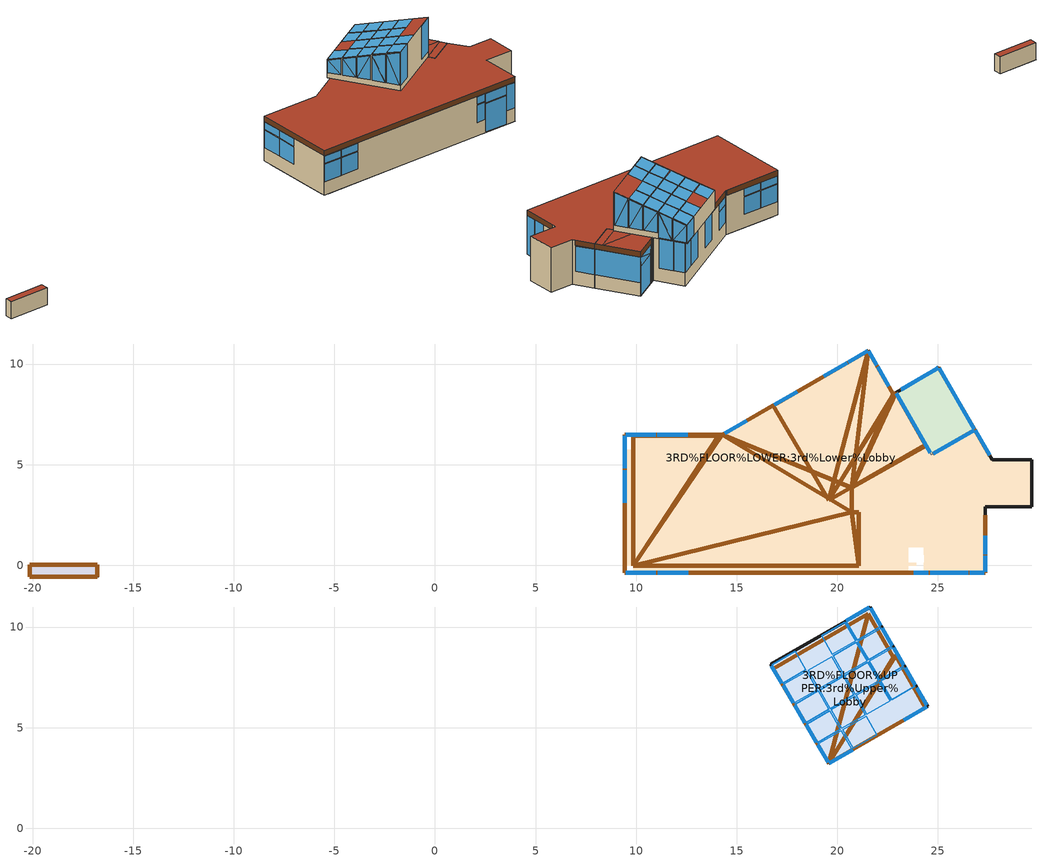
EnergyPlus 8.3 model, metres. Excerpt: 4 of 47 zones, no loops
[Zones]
3RD%FLOOR%SHAFT:3rd%HVAC%Shaft
 floor to 2ND%FLOOR%SOUTH:2nd%HVAC%Shaft (6): -16.8,-0.59 -20.15,-0.59 -20.15,0.02 -16.8,0.02 z9.15
 wall outside (extWall_heavy_ashrae901_2013_zone3): -16.8,-0.59 -16.8,0.02 -20.15,0.02 -20.15,-0.59 -16.8,-0.59 z9.15:10.56
 door inside (7): -16.8,-0.59 -20.15,-0.59 -20.15,0.02 -16.8,0.02 z9.15
 roof outside (roof_heavy_ashrae901_2013_zone3): -20.15,-0.59 -16.8,-0.59 -16.8,0.02 -20.15,0.02 z10.56
3RD%FLOOR%LOWER:3rd%Lower%Lobby
 floor to 2ND%FLOOR%SOUTH:2nd%Open%Office%NE (67): 9.47,-0.01 9.44,-0.01 9.44,5.74 9.47,5.74 z9.14
 floor to 2ND%FLOOR%SOUTH:2nd%Conference%02 (6): 27.35,-0.38 24.31,-0.38 24.31,0.12 27.35,0.12 z9.15
 floor to 2ND%FLOOR%SOUTH:2nd%Conference%02 (67): 27.35,0.12 24.31,0.12 24.31,0.51 27.35,0.51 z9.14
 floor to 2ND%FLOOR%NORTH:2nd%Lobby (6): 27.35,0.89 23.53,0.89 23.53,-0.02 9.85,-0.02 9.85,6.43 14.08,6.43 14.17,6.48 14.29,6.48 21.55,10.67 22.79,8.51 22.9,8.57 24.68,5.49 26.84,6.73 27.71,5.23 29.68,5.23 29.68,2.89 27.35,2.89 z9.15
 floor to 2ND%FLOOR%NORTH:2nd%Lobby (67): 23.92,-0.02 23.53,-0.02 23.53,0.12 23.92,0.12 z9.15; 27.35,0.51 24.31,0.51 24.31,0.89 27.35,0.89 z9.15; 9.85,-0.02 9.47,-0.02 9.47,5.74 9.85,5.74 z9.15; 23.53,-0.38 9.85,-0.38 9.85,-0.02 23.53,-0.02 z9.15
 floor to 2ND%FLOOR%NORTH:2nd%Corridor (6): 14.17,6.48 14.08,6.43 9.85,6.43 9.85,6.48 z9.15
 wall outside (extWall_heavy_ashrae901_2013_zone3): 22.9,8.57 22.79,8.51 21.55,10.67 14.29,6.48 9.44,6.48 9.44,-0.38 27.35,-0.38 27.35,2.89 29.68,2.89 29.68,5.23 27.71,5.23 26.84,6.73 z9.15:12.81
 wall to 3RD%FLOOR%LOWER:3rd%Lower%Vestibule (83): 26.84,6.73 24.68,5.49 22.9,8.57 z9.15:12.81
 window (ext_win_ashrae901_zone3): 27.57,5.47 26.86,6.7 / 26.6,-0.38 27.31,-0.38 z10.25:12.34; 22.57,8.9 22.01,9.87 / 21.97,9.94 21.57,10.63 / 21.51,10.65 20.56,10.1 / 18.01,8.63 16.86,7.96 z10.25:12.76; 10.98,6.48 9.48,6.48 / 9.44,6.44 9.44,4.81 / 9.48,-0.38 10.99,-0.38 z11.75:12.34; 10.98,6.48 9.48,6.48 / 9.44,6.44 9.44,4.81 / 9.48,-0.38 10.99,-0.38 / 23.79,-0.38 24.53,-0.38 z10.25:11.67; 24.62,-0.38 26.51,-0.38 z9.19:11.53; 24.61,-0.38 26.51,-0.38 z11.62:12.35; 23.79,-0.38 24.53,-0.38 z11.75:12.35; 27.35,-0.34 27.35,0.47 z9.19:12.34
 window inside (ext_win_ashrae901_zone3): 26.8,6.71 25.16,5.77 z9.49:11.83; 24.62,5.59 22.92,8.54 z10.55:12.65; 24.78,5.55,9.49 24.78,5.55,12.34 25.09,5.73,11.92; 26.8,6.71,12.34 25.09,5.73,11.92 24.78,5.55,12.34; 26.8,6.71,11.92 25.09,5.73,11.92 26.8,6.71,12.34; 25.09,5.73,9.49 24.78,5.55,9.49 25.09,5.73,11.92
 window x2 (ext_win_ashrae901_zone3): 15.49,7.17 14.42,6.55 / 12.56,6.48 11.06,6.48 z11.75:12.35; 15.49,7.17 14.42,6.55 / 12.56,6.48 11.06,6.48 z10.25:11.67; 20.48,10.06 19.32,9.38 z10.25:12.76; 27.35,0.55 27.35,1.46 z9.19:12.34
 window x3 (ext_win_ashrae901_zone3): 9.44,4.73 9.44,3.1 z11.75:12.35; 9.44,4.73 9.44,3.1 z10.25:11.67
 window x8 (ext_win_ashrae901_zone3): 11.07,-0.38 12.58,-0.38 z11.75:12.35; 11.07,-0.38 12.58,-0.38 z10.25:11.67
 door inside (7): 24.42,5.93 20.73,3.85 22.9,8.57 z9.15; 20.73,3.85 22.79,8.51 22.9,8.57 z9.15; 20.73,3.85 21.55,10.67 22.79,8.51 z9.15; 20.73,3.85 14.29,6.48 21.55,10.67 z9.15; 20.73,2.63 14.29,6.48 20.73,3.85 z9.15; 21.08,-0.02 20.73,2.63 21.08,2.63 z9.15; 21.08,-0.02 9.85,-0.02 20.73,2.63 z9.15; 20.73,2.63 9.85,-0.02 14.29,6.48 z9.15; 9.85,-0.02 14.17,6.48 14.29,6.48 z9.15; 9.85,-0.02 14.08,6.42 14.17,6.48 z9.15; 9.85,-0.02 9.86,6.42 14.08,6.42 z9.15; 19.58,3.22 24.38,6 22.9,8.57 z12.81; 19.58,3.22 22.9,8.57 22.79,8.51 z12.81; 19.58,3.22 22.79,8.51 21.55,10.67 z12.81; 19.58,3.22 21.55,10.67 16.82,7.94 z12.81
 door (85): 27.59,5.44 26.84,6.73 / 16.82,7.94 14.38,6.53 / 14.18,6.48 9.44,6.48 / 9.44,6.48 9.44,-0.38 / 9.44,-0.38 27.35,-0.38 / 27.35,-0.38 27.35,2.49 z12.39:12.8
 door inside (85): 26.84,6.73 24.74,5.53 z12.39:12.8
 roof outside (roof_heavy_ashrae901_2013_zone3): 9.44,-0.38 27.35,-0.38 27.35,2.89 29.68,2.89 29.68,5.23 27.71,5.23 26.84,6.73 24.68,5.49 24.39,6 19.58,3.22 16.81,7.94 14.29,6.48 9.44,6.48 z12.81
3RD%FLOOR%LOWER:3rd%Lower%Vestibule
 floor to 2ND%FLOOR%NORTH:2nd%Lobby (6): 26.84,6.73 24.68,5.49 22.9,8.57 25.05,9.82 z9.15
 wall outside (extWall_heavy_ashrae901_2013_zone3): 26.84,6.73 25.05,9.82 22.9,8.57 z9.15:12.81
 window (ext_win_ashrae901_zone3): 26.82,6.77 25.08,9.79 z10.25:12.34; 24.91,9.74 23.29,8.8 z9.19:11.53; 25.02,9.8,12.34 23.22,8.76,11.62 23.18,8.74,12.34; 24.98,9.78,11.62 23.22,8.76,11.62 25.02,9.8,12.34
 window x2 (ext_win_ashrae901_zone3): 23.18,8.74,9.19 23.18,8.74,12.34 23.22,8.76,11.62; 23.22,8.76,9.19 23.18,8.74,9.19 23.22,8.76,11.62
 door (85): 26.84,6.73 25.06,9.82 / 25.05,9.82 23.15,8.72 z12.39:12.8
 roof outside (roof_heavy_ashrae901_2013_zone3): 24.49,6.06 26.54,7.24 26.5,7.31 23.76,7.31 z12.81; 24.68,5.49 26.84,6.73 26.54,7.24 24.39,6 z12.81; 23.76,7.31 26.5,7.31 25.05,9.82 23,8.63 z12.81
3RD%FLOOR%UPPER:3rd%Upper%Lobby
 floor outside (27): 22.79,8.51 21.55,10.67 16.81,7.94 16.69,8.14 21.63,11 23,8.63 z12.81
 floor to 3RD%FLOOR%LOWER:3rd%Lower%Lobby (6): 24.39,6 19.58,3.22 16.81,7.94 21.55,10.67 22.79,8.51 22.9,8.57 z12.81
 floor to 3RD%FLOOR%LOWER:3rd%Lower%Vestibule (6): 24.49,6.05 24.39,6 22.9,8.57 23,8.63 z12.81
 wall outside (extWall_heavy_ashrae901_2013_zone3): 21.63,11 16.69,8.14 z12.81:14.33; 19.58,3.22 24.49,6.05 z12.81:16.02; 24.49,6.05,12.81 21.63,11,12.81 21.63,11,14.33 24.49,6.05,16.02; 16.69,8.14,12.81 19.58,3.22,12.81 19.58,3.22,16.02 16.69,8.14,14.33
 window (ext_win_ashrae901_zone3): 21.6,10.97 20.44,10.3 z12.85:14.29; 23.3,5.37 24.45,6.03 z13.24:15.98; 24.46,6.11,13.26 23.95,6.99,13.26 23.95,6.99,15.64; 24.46,6.11,13.26 23.95,6.99,15.64 24.46,6.11,15.93; 23.89,7.1,13.26 23.38,7.97,13.26 23.38,7.97,15.3; 23.89,7.1,13.26 23.38,7.97,15.3 23.89,7.1,15.6; 23.31,8.09,13.26 22.81,8.96,13.26 22.81,8.96,14.96; 23.31,8.09,13.26 22.81,8.96,14.96 23.31,8.09,15.26; 22.24,9.95,12.87 22.24,9.95,14.62 22.74,9.08,14.92; 22.74,9.08,12.87 22.24,9.95,12.87 22.74,9.08,14.92; 22.17,10.06,12.87 21.67,10.94,12.87 21.67,10.94,14.28; 22.17,10.06,12.87 21.67,10.94,14.28 22.17,10.06,14.58; 17.24,7.22,13.26 17.24,7.22,14.58 16.73,8.09,14.28; 16.73,8.09,13.26 17.24,7.22,13.26 16.73,8.09,14.28; 17.81,6.23,13.26 17.81,6.23,14.92 17.3,7.1,14.62; 17.3,7.1,13.26 17.81,6.23,13.26 17.3,7.1,14.62; 17.88,6.12,13.26 18.39,5.25,13.26 18.39,5.25,15.26; 17.88,6.12,13.26 18.39,5.25,15.26 17.88,6.12,14.96; 18.96,4.26,13.26 18.96,4.26,15.59 18.45,5.14,15.3; 18.45,5.14,13.26 18.96,4.26,13.26 18.45,5.14,15.3; 19.54,3.28,13.26 19.54,3.28,15.93 19.03,4.15,15.63; 19.03,4.15,13.26 19.54,3.28,13.26 19.03,4.15,15.63
 window x3 (ext_win_ashrae901_zone3): 19.61,3.24 20.77,3.91 z13.24:15.98
 roof outside (roof_heavy_ashrae901_2013_zone3): 21.63,11,14.33 16.69,8.14,14.33 19.58,3.22,16.02 24.49,6.05,16.02
 skylight (ext_win_ashrae901_zone3): 21.44,5.57,15.7 20.27,4.89,15.7 20.8,3.97,16.01 21.97,4.65,16.01; 20.2,4.85,15.7 19.06,4.19,15.7 19.59,3.27,16.01 20.73,3.93,16.01; 23.33,7.97,15.36 22.17,7.3,15.36 22.7,6.39,15.67 23.86,7.06,15.67; 22.1,7.26,15.36 20.94,6.6,15.36 21.47,5.68,15.67 22.63,6.34,15.67; 20.87,6.56,15.36 19.7,5.88,15.36 20.23,4.96,15.67 21.4,5.63,15.67; 19.63,5.84,15.36 18.49,5.18,15.36 19.02,4.26,15.67 20.16,4.92,15.67; 22.76,8.96,15.02 21.6,8.29,15.02 22.13,7.37,15.33 23.29,8.04,15.33; 21.53,8.25,15.02 20.37,7.58,15.02 20.9,6.66,15.33 22.06,7.33,15.33; 20.3,7.54,15.02 19.13,6.87,15.02 19.66,5.94,15.33 20.83,6.62,15.33; 19.06,6.82,15.02 17.91,6.16,15.02 18.44,5.24,15.33 19.59,5.91,15.33; 22.19,9.95,14.68 21.03,9.28,14.68 21.56,8.36,15 22.72,9.03,15; 20.96,9.24,14.68 19.8,8.57,14.68 20.33,7.65,15 21.49,8.32,15; 19.72,8.53,14.68 18.55,7.85,14.68 19.09,6.93,15 20.26,7.61,15; 18.48,7.81,14.68 17.33,7.15,14.68 17.86,6.23,15 19.01,6.89,15; 20.38,10.23,14.34 19.22,9.56,14.34 19.75,8.64,14.66 20.91,9.31,14.66; 17.91,8.8,14.34 16.76,8.13,14.34 17.29,7.21,14.66 18.44,7.88,14.66
 skylight x2 (ext_win_ashrae901_zone3): 21.62,10.94,14.34 20.46,10.27,14.34 20.99,9.35,14.66 22.15,10.02,14.66
[Building]
Building: North Axis {deg}=0; Terrain=Suburbs; Loads Convergence Tolerance Value=0.4; Temperature Convergence Tolerance Value {deltaC}=0.4; Solar Distribution=FullExterior; Maximum Number of Warmup Days=25; Minimum Number of Warmup Days=6
[Site:Location]
Phipps_CSL_Building: Latitude {N+ S-}=31.17; Longitude {W- E+}=121.43; Time Zone Relative to GMT {GMT+/-}=8; Elevation {m}=7
[SizingPeriod:DesignDay] Day of Month=21; Dry-Bulb Temperature Range Modifier Type=DefaultMultipliers; Humidity Condition Type=Wetbulb; Barometric Pressure {Pa}=101241; Rain {Yes/No}=No; Snow on ground {Yes/No}=No; Daylight Savings Time Indicator=No
Name | Month | Day Type | Maximum Dry-Bulb Temperature {C} | Daily Dry-Bulb Temperature Range {C} | Wetbulb at Maximum Dry-Bulb {C} | Wind Speed {m/s} design conditions vs. traditional 3.35 m/s (7mph) | Wind Direction {Degrees; N=0, S=180} | Solar Model Indicator | ASHRAE Clear Sky Optical Depth for Beam Irradiance (taub) | ASHRAE Clear Sky Optical Depth for Diffuse Irradiance (taud) | Wind Speed {m/s} design conditions vs. traditional 6.71 m/s (15 mph) | Clearness {0.0 to 1.1}
Summer Design Day in Phipps_CSL_Building | 7 | SummerDesignDay | 35.1 | 6.6 | 27.4 | 3.7 | 220 | ASHRAETau | 0.899 | 1.294
Winter Design Day in Phipps_CSL_Building | 1 | WinterDesignDay | -3 | 0 | -3 |  | 290 | ASHRAEClearSky |  |  | 2.4 | 0
[Site:GroundTemperature:BuildingSurface]
14, 14, 14, 14, 14, 14, 14, 14, 14, 14, 14, 14
[Site:GroundTemperature:Deep]
14.89, 14.89, 14.89, 14.89, 14.89, 14.89, 14.89, 14.89, 14.89, 14.89, 14.89, 14.89
[Site:GroundReflectance]
0.2, 0.2, 0.2, 0.2, 0.2, 0.2, 0.2, 0.2, 0.2, 0.2, 0.2, 0.2
[Site:GroundReflectance:SnowModifier]
1, 1
[Material]
Name | Roughness | Thickness {m} | Conductivity {w/m-K} | Density {kg/m3} | Specific Heat {J/kg-K} | Thermal Emittance | Solar Absorptance | Visible Absorptance | Conductivity {W/m-K} | Thermal Absorptance
Cast Concrete (Dense)_0.1 | Rough | .1 | 1.4 | 2100 | 840 | 0.9 | 0.6 | 0.6
Brickwork Outer Leaf_0.105 | Rough | .105 | 0.84 | 1700 | 800 | 0.9 | 0.7 | 0.7
Concrete Block (Heavyweight)_0.15 | Rough | .15 | 1.63 | 2300 | 1000 | 0.9 | 0.6 | 0.6
Gypsum Plastering_0.013 | Rough | .013 | 0.4 | 1000 | 1000 | 0.9 | 0.5 | 0.5
Asphalt_0.019 | Rough | .019 | 0.7 | 2100 | 1000 | 0.9 | 0.85 | 0.9
XPS Extruded Polystyrene  - CO2 Blowing_0.0714 | Rough | .0714 | 0.034 | 35 | 1400 | 0.9 | 0.6 | 0.6
XPS Extruded Polystyrene  - CO2 Blowing_0.1492 | Rough | .1492 | 0.034 | 35 | 1400 | 0.9 | 0.6 | 0.6
5_1_10007 | Rough | 0.1397 |  | 2240 | 836.8 |  | 0.7 | 0.7 | 1.311 | 0.9
7_1_400 | Rough | 0.2 |  | 12 | 840 |  | 0.7 | 0.7 | 0.1 | 0.9
15_5_10009 | MediumRough | 0.2032 |  | 48.1 | 1380 |  | 0.7 | 0.7 | 0.039 | 0.9
27_1_5 | Rough | 0.105 |  | 1700 | 800 |  | 0.7 | 0.7 | 0.84 | 0.9
27_2_103 | Rough | 0.1182 |  | 35 | 1400 |  | 0.6 | 0.6 | 0.034 | 0.9
27_3_11 | Rough | 0.1 |  | 1400 | 1000 |  | 0.6 | 0.6 | 0.51 | 0.9
27_4_66 | Rough | 0.013 |  | 1000 | 1000 |  | 0.5 | 0.5 | 0.4 | 0.9
65_1_10007 | Rough | 0.1524 |  | 2240 | 836.8 |  | 0.7 | 0.7 | 1.311 | 0.9
83_2_10006 | MediumRough | 0.1016 |  | 265 | 836.8 |  | 0.7 | 0.7 | 0.049 | 0.9
85_1_10010 | Smooth | 0.0159 |  | 544 | 1210 |  | 0.92 | 0.92 | 0.12 | 0.9
[Material:NoMass]
67_RVAL_1: Roughness=Rough; Thermal Resistance {m2-K/W}=999; Thermal Absorptance=0.9; Solar Absorptance=0.7; Visible Absorptance=0.7
[WindowMaterial:SimpleGlazingSystem]
ext_glazing_zone_3: U-Factor=2.56; Solar Heat Gain Coefficient=0.25; Visible Transmittance=0.275
[Construction]
6: 5_1_10007
7: 7_1_400
extWall_heavy_ashrae901_2013_zone3: Brickwork Outer Leaf_0.105, XPS Extruded Polystyrene  - CO2 Blowing_0.0714, Concrete Block (Heavyweight)_0.15, Gypsum Plastering_0.013
27: 27_1_5, 27_2_103, 27_3_11, 27_4_66
67: 67_RVAL_1
roof_heavy_ashrae901_2013_zone3: Asphalt_0.019, Cast Concrete (Dense)_0.1, XPS Extruded Polystyrene  - CO2 Blowing_0.1492, Cast Concrete (Dense)_0.1
83: 65_1_10007, 83_2_10006, 65_1_10007
85: 85_1_10010, 15_5_10009, 85_1_10010
ext_win_ashrae901_zone3: ext_glazing_zone_3
[WindowProperty:FrameAndDivider]
6: Frame Width {m}=0.0625; Frame Outside Projection {m}=0; Frame Inside Projection {m}=0; Frame Conductance {W/m2-K}=9.5; Ratio of Frame-Edge Glass Conductance to Center-Of-Glass Conductance=1; Frame Solar Absorptance=0.5; Frame Visible Absorptance=0.5; Frame Thermal Hemispherical Emissivity=0.9; Divider Type=DividedLite; Divider Width {m}=0; Number of Horizontal Dividers=0; Number of Vertical Dividers=0; Divider Outside Projection {m}=0; Divider Inside Projection {m}=0; Divider Conductance {W/m2-K}=0; Ratio of Divider-Edge Glass Conductance to Center-Of-Glass Conductance=1; Divider Solar Absorptance=0; Divider Visible Absorptance=0; Divider Thermal Hemispherical Emissivity=0.9; Outside Reveal Solar Absorptance=0.5; Inside Sill Depth {m}=0; Inside Sill Solar Absorptance=0.5; Inside Reveal Depth {m}=0; Inside Reveal Solar Absorptance=0.5
[Zone] Type=1; Multiplier=1; Floor Area {m2}=autocalculate; Zone Inside Convection Algorithm=AdaptiveConvectionAlgorithm
Name | Volume {m3}
3RD%FLOOR%SHAFT:3rd%HVAC%Shaft; 3RD%FLOOR%LOWER:3rd%Lower%Vestibule; 3RD%FLOOR%UPPER:3rd%Upper%Lobby
3RD%FLOOR%LOWER:3rd%Lower%Lobby | 520.521
[Exterior:Lights]
Exterior Facade Lighting: Schedule=calibratedExteriorLighting; Design Level {W}=2560; Control Option=ScheduleNameOnly
[Exterior:FuelEquipment]
ExteriorEquipment: Fuel Use Type=Electricity; Schedule=calibratedExteriorEquipment; Design Level {W}=1134.8
[Schedule:Compact]
calibratedExteriorEquipment: Through: 3/1, For: Alldays, Until: 01:00, 0, Until: 17:00, .058566, Until: 24:00, .098586, Through: 5/1, For: Alldays, Until: 01:00, 0, Until: 17:00, .131516, Until: 24:00, .236985, Through: 6/1, For: Alldays, Until: 01:00, 0, Until: 17:00, .153093, Until: 24:00, .255154, Through: 7/1, For: Alldays, Until: 01:00, 0, Until: 17:00, .096582, Until: 24:00, .16097, Through: 8/1, For: Alldays, Until: 01:00, 0, Until: 17:00, .357559, Until: 24:00, .595931, Through: 9/1, For: Alldays, Until: 01:00, 0, Until: 17:00, .206521, Until: 24:00, .344202, Through: 10/1, For: Alldays, Until: 01:00, 0, Until: 17:00, .377081, Until: 24:00, .628468, Through: 11/1, For: Alldays, Until: 01:00, 0, Until: 17:00, .488047, Until: 24:00, .813412, Through: 12/1, For: Alldays, Until: 01:00, 0, Until: 17:00, .422289, Until: 24:00, .703815, Through: 12/31, For: Alldays, Until: 01:00, 0, Until: 17:00, .313378, Until: 24:00, .522296
calibratedExteriorLighting: Through: 2/1, For: Alldays, Until: 09:00, .143997, Until: 18:00, 0, Until: 19:00, .882763, Until: 23:00, .845141, Until: 24:00, .444511, Through: 3/1, For: Alldays, Until: 09:00, .119946, Until: 18:00, 0, Until: 19:00, .73532, Until: 23:00, .703982, Until: 24:00, .370268, Through: 4/1, For: Alldays, Until: 09:00, .105, Until: 18:00, 0, Until: 19:00, .646, Until: 23:00, .619, Until: 24:00, .326, Through: 5/1, For: Alldays, Until: 09:00, .083, Until: 18:00, 0, Until: 19:00, .508, Until: 23:00, .487, Until: 24:00, .256, Through: 6/1, For: Alldays, Until: 09:00, .072, Until: 18:00, 0, Until: 19:00, .444, Until: 23:00, .425, Until: 24:00, .224, Through: 7/1, For: Alldays, Until: 09:00, .055, Until: 18:00, 0, Until: 19:00, .336, Until: 23:00, .322, Until: 24:00, .169, Through: 8/1, For: Alldays, Until: 09:00, .058, Until: 18:00, 0, Until: 19:00, .355, Until: 23:00, .34, Until: 24:00, .179, Through: 9/1, For: Alldays, Until: 09:00, .078, Until: 18:00, 0, Until: 19:00, .476, Until: 23:00, .456, Until: 24:00, .24, Through: 10/1, For: Alldays, Until: 09:00, .107, Until: 18:00, 0, Until: 19:00, .658, Until: 23:00, .63, Until: 24:00, .331, Through: 11/1, For: Alldays, Until: 09:00, .101, Until: 18:00, 0, Until: 19:00, .622, Until: 23:00, .595, Until: 24:00, .313, Through: 12/1, For: Alldays, Until: 09:00, .124, Until: 18:00, 0, Until: 19:00, .76, Until: 23:00, .728, Until: 24:00, .383, Through: 12/31, For: Alldays, Until: 09:00, 0.136905, Until: 18:00, 0, Until: 19:00, 0.839286, Until: 23:00, 0.803517, Until: 24:00, .422619
